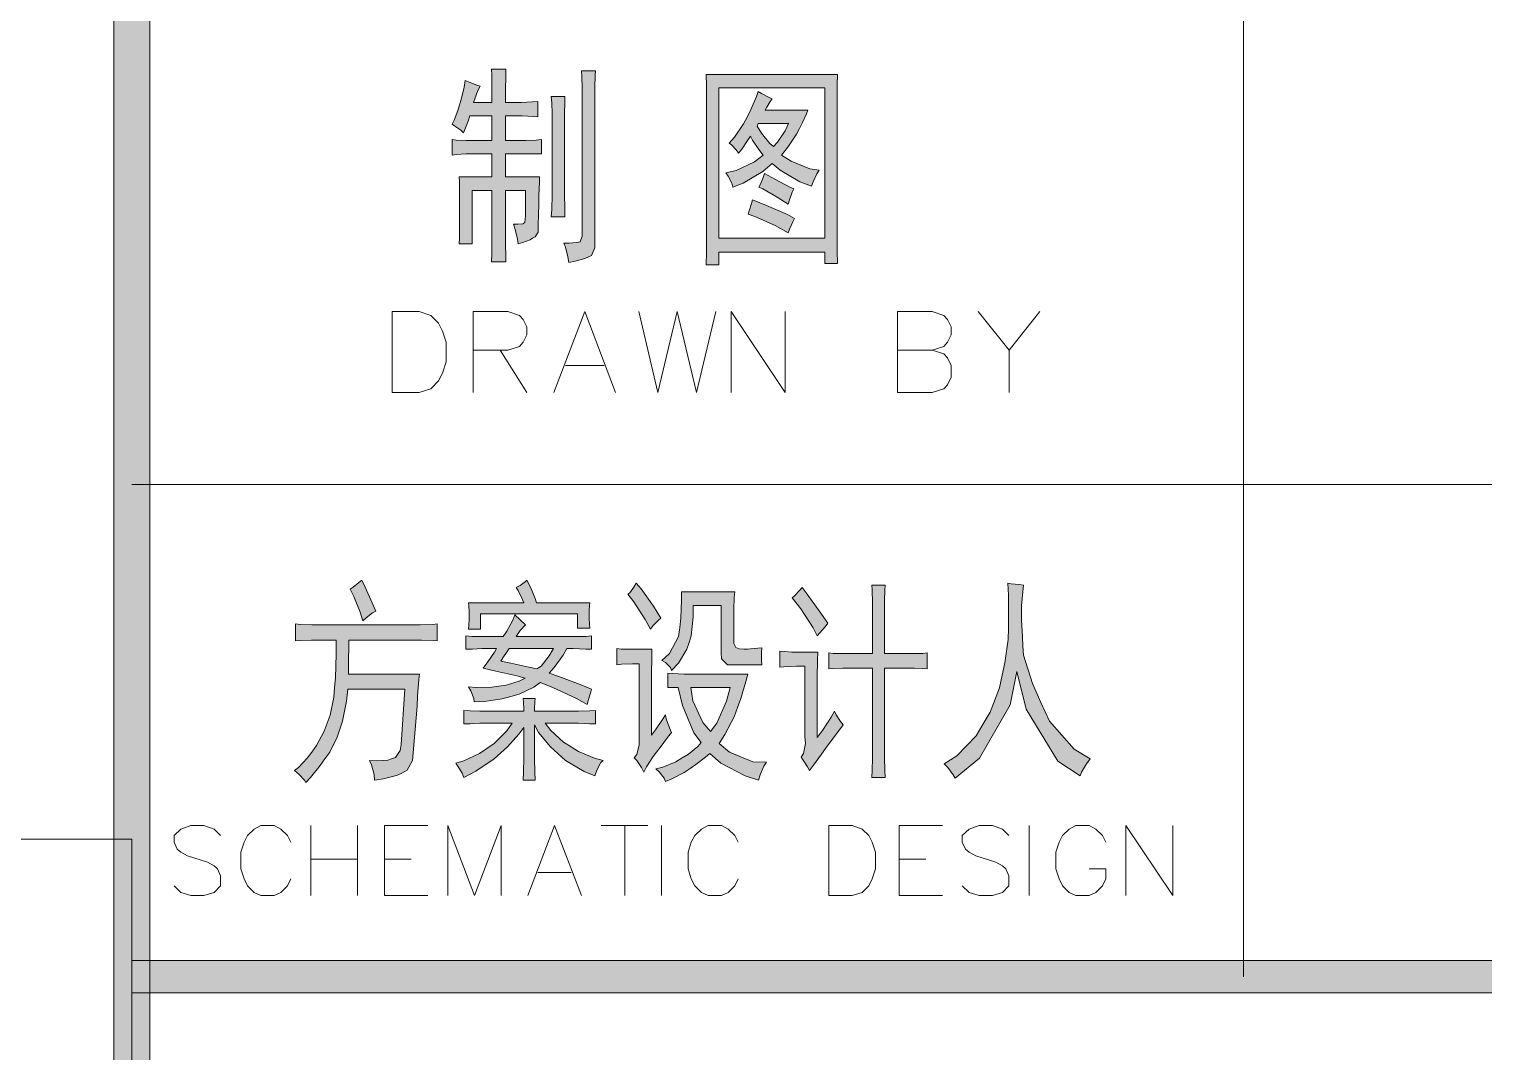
# Model space of a CAD drawing. Header units: millimetres. Extents: x 0 to 414, y 0 to 292.
# Drawn here: x 353.61 to 372.66, y 66.15 to 79.54 of the extents above; entities that cross this region are included whole.
import ezdxf

# ---------------------------------------------------------------- set-up
doc = ezdxf.new("R2010")
doc.units = ezdxf.units.MM

msp = doc.modelspace()

# ---------------------------------------------------------------- hatches: boundary and pattern name
h = msp.add_hatch(color=0)
h.dxf.hatch_style = 2
h.paths.add_polyline_path([(355.194306, 9.846028), (354.721583, 9.846028), (354.721583, 282.620861), (355.194306, 282.620861)])
h = msp.add_hatch(color=0)
h.dxf.hatch_style = 2
h.paths.add_polyline_path([(359.519361, 78.789389), (359.491139, 78.732944), (359.452333, 78.627111), (359.434694, 78.577722), (359.674583, 78.577722), (359.674583, 78.718833), (359.671056, 78.934028), (359.667528, 79.011639), (359.858028, 79.011639), (359.8545, 78.937556), (359.850972, 78.722361), (359.850972, 78.577722), (359.974444, 78.577722), (360.059111, 78.577722), (360.207278, 78.584778), (360.274306, 78.588306), (360.274306, 78.39075), (360.217861, 78.394278), (360.069694, 78.401333), (359.985028, 78.401333), (359.850972, 78.401333), (359.850972, 78.080306), (360.059111, 78.080306), (360.119083, 78.080306), (360.253139, 78.083833), (360.323694, 78.090889), (360.323694, 77.903917), (359.850972, 77.903917), (359.850972, 77.604056), (360.299, 77.604056), (360.295472, 77.537028), (360.288417, 77.353583), (360.288417, 77.237167), (360.284889, 77.12075), (360.281361, 76.962), (360.277833, 76.919667), (360.277833, 76.880861), (360.242556, 76.817361), (360.207278, 76.799722), (360.175528, 76.778556), (360.080278, 76.743278), (360.016778, 76.725639), (360.009722, 76.789139), (359.977972, 76.916139), (359.956806, 76.983167), (360.01325, 76.983167), (360.080278, 76.990222), (360.090861, 76.997278), (360.104972, 77.007861), (360.115556, 77.092528), (360.115556, 77.170139), (360.115556, 77.424139), (359.850972, 77.424139), (359.850972, 76.813833), (359.850972, 76.722111), (359.8545, 76.559833), (359.858028, 76.492806), (359.667528, 76.492806), (359.671056, 76.598639), (359.674583, 76.760917), (359.674583, 76.813833), (359.674583, 77.424139), (359.417056, 77.424139), (359.417056, 76.725639), (359.244194, 76.725639), (359.247722, 76.799722), (359.25125, 76.947889), (359.25125, 77.0255), (359.25125, 77.268917), (359.25125, 77.37475), (359.247722, 77.540556), (359.244194, 77.604056), (359.674583, 77.604056), (359.674583, 77.903917), (359.41, 77.903917), (359.335917, 77.903917), (359.205389, 77.896861), (359.152472, 77.889806), (359.152472, 78.090889), (359.205389, 78.083833), (359.335917, 78.080306), (359.41, 78.080306), (359.674583, 78.080306), (359.674583, 78.401333), (359.385306, 78.401333), (359.364139, 78.334306), (359.321806, 78.224944), (359.300639, 78.179083), (359.265361, 78.214361), (359.18775, 78.267278), (359.152472, 78.291972), (359.180694, 78.344889), (359.230083, 78.471889), (359.25125, 78.545972), (359.272417, 78.616528), (359.311222, 78.778806), (359.325333, 78.867), (359.367667, 78.845833), (359.462917, 78.807028)])
h = msp.add_hatch(color=0)
h.dxf.hatch_style = 2
h.paths.add_polyline_path([(361.032778, 78.990472), (361.025722, 78.934028), (361.022194, 78.77175), (361.022194, 78.665917), (361.022194, 76.750333), (361.022194, 76.672722), (360.979861, 76.573944), (360.937528, 76.556306), (360.891667, 76.535139), (360.764667, 76.499861), (360.683528, 76.482222), (360.669417, 76.556306), (360.637667, 76.683306), (360.6165, 76.736222), (360.687056, 76.736222), (360.782306, 76.743278), (360.807, 76.750333), (360.831694, 76.753861), (360.856389, 76.827944), (360.856389, 76.891444), (360.856389, 78.665917), (360.856389, 78.761167), (360.852861, 78.923444), (360.849333, 78.990472)])
h = msp.add_hatch(color=0)
h.paths.add_polyline_path([(364.200722, 78.944611), (364.197194, 78.807028), (364.193667, 78.500111), (364.193667, 78.334306), (364.193667, 77.148972), (364.193667, 76.976111), (364.197194, 76.637444), (364.200722, 76.471639), (364.034917, 76.471639), (364.034917, 76.616278), (362.644972, 76.616278), (362.644972, 76.450472), (362.479167, 76.450472), (362.482694, 76.619806), (362.486222, 76.976111), (362.486222, 77.159556), (362.486222, 78.334306), (362.486222, 78.496583), (362.482694, 78.799972), (362.479167, 78.944611)])
h.paths.add_polyline_path([(364.034917, 76.80325), (364.034917, 78.768222), (362.644972, 78.768222), (362.644972, 76.80325)])
h = msp.add_hatch(color=0)
h.paths.add_polyline_path([(363.343472, 78.623583), (363.318778, 78.588306), (363.272917, 78.51775), (363.25175, 78.478944), (363.809139, 78.478944), (363.7915, 78.429556), (363.738583, 78.306083), (363.703306, 78.235528), (363.6645, 78.161444), (363.548083, 77.992111), (363.466944, 77.889806), (363.593944, 77.808667), (363.837361, 77.709889), (363.960833, 77.69225), (363.929083, 77.642861), (363.879694, 77.537028), (363.858528, 77.480583), (363.706833, 77.540556), (363.449306, 77.69225), (363.343472, 77.780444), (363.223528, 77.674611), (362.966, 77.519389), (362.828417, 77.47), (362.814306, 77.519389), (362.768444, 77.614639), (362.736694, 77.656972), (362.87075, 77.685194), (363.114167, 77.801611), (363.227056, 77.889806), (363.170611, 77.963889), (363.085944, 78.083833), (363.06125, 78.13675), (363.022444, 78.080306), (362.944833, 77.967417), (362.9025, 77.9145), (362.874278, 77.956833), (362.810778, 78.023861), (362.779028, 78.045028), (362.849583, 78.122639), (362.969528, 78.299028), (363.018917, 78.394278), (363.068306, 78.493056), (363.138861, 78.655333), (363.160028, 78.722361), (363.202361, 78.694139), (363.294083, 78.64475)])
h.paths.add_polyline_path([(363.145917, 78.267278), (363.205889, 78.175556), (363.31525, 78.0415), (363.361111, 78.002694), (363.414028, 78.059139), (363.512806, 78.207306), (363.558667, 78.302556), (363.160028, 78.302556)])
h = msp.add_hatch(color=0)
h.dxf.hatch_style = 2
h.paths.add_polyline_path([(360.630611, 78.655333), (360.627083, 78.577722), (360.623556, 78.440139), (360.623556, 78.380167), (360.623556, 77.459417), (360.623556, 77.381806), (360.627083, 77.191306), (360.630611, 77.081944), (360.450694, 77.081944), (360.45775, 77.177194), (360.464806, 77.364167), (360.464806, 77.459417), (360.464806, 78.380167), (360.464806, 78.433083), (360.45775, 78.574194), (360.450694, 78.655333)])
h = msp.add_hatch(color=0)
h.dxf.hatch_style = 2
h.paths.add_polyline_path([(363.244694, 77.646389), (363.385806, 77.568778), (363.576306, 77.47), (363.625694, 77.448833), (363.604528, 77.402972), (363.56925, 77.304194), (363.551611, 77.24775), (363.4105, 77.335944), (363.22, 77.448833), (363.170611, 77.47), (363.191778, 77.508806), (363.227056, 77.597)])
h = msp.add_hatch(color=0)
h.dxf.hatch_style = 2
h.paths.add_polyline_path([(363.085944, 77.304194), (363.269389, 77.230111), (363.544556, 77.110167), (363.636278, 77.060778), (363.615111, 77.014917), (363.572778, 76.919667), (363.551611, 76.870278), (363.382278, 76.965528), (363.117694, 77.085472), (363.0295, 77.113694), (363.043611, 77.159556), (363.071833, 77.254806)])
h = msp.add_hatch(color=0)
h.dxf.hatch_style = 2
h.paths.add_polyline_path([(357.984778, 71.793806), (357.9495, 71.906694), (357.864833, 72.111306), (357.818972, 72.206556), (357.857778, 72.234778), (357.931861, 72.29475), (357.970667, 72.3265), (358.016528, 72.234778), (358.10825, 72.026639), (358.154111, 71.917278), (358.111778, 71.896111), (358.027111, 71.832611)])
h = msp.add_hatch(color=0)
h.dxf.hatch_style = 2
h.paths.add_polyline_path([(360.133194, 72.3265), (360.179056, 72.234778), (360.239028, 72.083083), (360.256667, 72.026639), (360.955167, 72.026639), (360.951639, 71.994889), (360.948111, 71.917278), (360.948111, 71.871417), (360.948111, 71.832611), (360.951639, 71.744417), (360.955167, 71.695028), (360.796417, 71.695028), (360.796417, 71.885528), (359.526417, 71.885528), (359.526417, 71.684444), (359.367667, 71.684444), (359.371194, 71.730306), (359.374722, 71.8185), (359.374722, 71.860833), (359.374722, 71.910222), (359.371194, 71.994889), (359.367667, 72.026639), (360.090861, 72.026639), (360.066167, 72.090139), (360.016778, 72.188917), (359.992083, 72.227722), (360.045, 72.255944), (360.115556, 72.305333)])
h = msp.add_hatch(color=0)
h.dxf.hatch_style = 2
h.paths.add_polyline_path([(361.561944, 72.284167), (361.628972, 72.210083), (361.79125, 71.984306), (361.8865, 71.829083), (361.85475, 71.800861), (361.787722, 71.730306), (361.752444, 71.684444), (361.681889, 71.811444), (361.533722, 72.04075), (361.456111, 72.139528), (361.480806, 72.160694), (361.533722, 72.234778)])
h = msp.add_hatch(color=0)
h.dxf.hatch_style = 2
h.paths.add_polyline_path([(363.735056, 72.227722), (363.787972, 72.157167), (363.957306, 71.924333), (364.073722, 71.762056), (364.038444, 71.716194), (363.967889, 71.635056), (363.932611, 71.59625), (363.879694, 71.702083), (363.717417, 71.949028), (363.608056, 72.093667), (363.636278, 72.121889), (363.699778, 72.188917)])
h = msp.add_hatch(color=0)
h.dxf.hatch_style = 2
h.paths.add_polyline_path([(364.655806, 71.363417), (364.655806, 71.917278), (364.655806, 72.026639), (364.652278, 72.1995), (364.64875, 72.259472), (364.821611, 72.259472), (364.818083, 72.188917), (364.814556, 72.061917), (364.814556, 72.005472), (364.814556, 71.363417), (365.15675, 71.363417), (365.206139, 71.363417), (365.3155, 71.366944), (365.371944, 71.374), (365.371944, 71.162333), (365.308444, 71.169389), (365.206139, 71.172917), (365.163806, 71.172917), (364.814556, 71.172917), (364.814556, 70.065194), (364.814556, 69.998167), (364.818083, 69.839417), (364.821611, 69.744167), (364.64875, 69.744167), (364.652278, 69.839417), (364.655806, 69.994639), (364.655806, 70.054611), (364.655806, 71.172917), (364.33125, 71.172917), (364.271278, 71.172917), (364.144278, 71.169389), (364.084306, 71.162333), (364.084306, 71.374), (364.144278, 71.366944), (364.260694, 71.363417), (364.317139, 71.363417)])
h = msp.add_hatch(color=0)
h.dxf.hatch_style = 2
h.paths.add_polyline_path([(365.597722, 69.920556), (365.76, 70.026389), (366.014, 70.287444), (366.105722, 70.442667), (366.197444, 70.597889), (366.320917, 70.915389), (366.356194, 71.081194), (366.391472, 71.243472), (366.433806, 71.546861), (366.437333, 71.6915), (366.440861, 71.832611), (366.437333, 72.128944), (366.430278, 72.284167), (366.472611, 72.277111), (366.578444, 72.266528), (366.634889, 72.259472), (366.624306, 72.171278), (366.610194, 71.987833), (366.610194, 71.896111), (366.610194, 71.800861), (366.620778, 71.585667), (366.627833, 71.462194), (366.634889, 71.34225), (366.754833, 70.971833), (366.864194, 70.724889), (366.977083, 70.477944), (367.298111, 70.111056), (367.509778, 69.987583), (367.460389, 69.920556), (367.393361, 69.811194), (367.375722, 69.765333), (367.086444, 69.955833), (366.670167, 70.636694), (366.546694, 71.130583), (366.462028, 70.693139), (366.059861, 69.994639), (365.738833, 69.733583), (365.714139, 69.775917), (365.643583, 69.871167)])
h = msp.add_hatch(color=0)
h.dxf.hatch_style = 2
h.paths.add_polyline_path([(362.828417, 71.218778), (362.757861, 71.218778), (362.68025, 71.296389), (362.676722, 71.374), (362.676722, 71.994889), (362.309833, 71.994889), (362.309833, 71.839667), (362.285139, 71.59625), (362.256917, 71.508056), (362.228694, 71.419861), (362.115806, 71.236417), (362.027611, 71.141167), (362.0135, 71.179972), (361.946472, 71.247), (361.897083, 71.275222), (361.999389, 71.366944), (362.119333, 71.585667), (362.133444, 71.705611), (362.147556, 71.829083), (362.158139, 72.061917), (362.154611, 72.171278), (362.853111, 72.171278), (362.846056, 72.10425), (362.842528, 71.938444), (362.842528, 71.839667), (362.842528, 71.539806), (362.842528, 71.497472), (362.867222, 71.444556), (362.888389, 71.433972), (362.913083, 71.426917), (362.976583, 71.419861), (363.018917, 71.423389), (363.06125, 71.426917), (363.1565, 71.433972), (363.209417, 71.441028), (363.202361, 71.384583), (363.202361, 71.275222), (363.209417, 71.218778)])
h = msp.add_hatch(color=0)
h.paths.add_polyline_path([(360.115556, 71.740889), (360.045, 71.666806), (359.992083, 71.585667), (360.729389, 71.585667), (360.785833, 71.585667), (360.909306, 71.589194), (360.979861, 71.59625), (360.979861, 71.419861), (360.90225, 71.423389), (360.739972, 71.430444), (360.655306, 71.430444), (360.605917, 71.34225), (360.4895, 71.179972), (360.422472, 71.109417), (360.549472, 71.063556), (360.828167, 70.957722), (360.979861, 70.89775), (360.969278, 70.862472), (360.937528, 70.763694), (360.923417, 70.696667), (360.782306, 70.774278), (360.471861, 70.918917), (360.306056, 70.985944), (360.224917, 70.925972), (360.030889, 70.83425), (359.921528, 70.8025), (359.808639, 70.77075), (359.572278, 70.735472), (359.44175, 70.731944), (359.438222, 70.774278), (359.399417, 70.876583), (359.367667, 70.9295), (359.469972, 70.918917), (359.671056, 70.922444), (359.766306, 70.936556), (359.861556, 70.950667), (360.030889, 71.003583), (360.1085, 71.042389), (360.002667, 71.070611), (359.7275, 71.134111), (359.558167, 71.172917), (359.621667, 71.257583), (359.706333, 71.384583), (359.734556, 71.430444), (359.575806, 71.430444), (359.540528, 71.430444), (359.420583, 71.423389), (359.332389, 71.419861), (359.332389, 71.59625), (359.41, 71.589194), (359.529944, 71.585667), (359.575806, 71.585667), (359.82275, 71.585667), (359.868611, 71.656222), (359.946222, 71.800861), (359.974444, 71.871417)])
h.paths.add_polyline_path([(359.791, 71.264639), (359.921528, 71.236417), (360.157889, 71.187028), (360.263722, 71.162333), (360.320167, 71.201139), (360.426, 71.335194), (360.482444, 71.430444), (359.900361, 71.430444), (359.875667, 71.391639), (359.819222, 71.306972)])
h = msp.add_hatch(color=0)
h.dxf.hatch_style = 2
h.paths.add_polyline_path([(357.102833, 71.751472), (357.169861, 71.744417), (357.318028, 71.740889), (357.395639, 71.740889), (358.633889, 71.740889), (358.736194, 71.740889), (358.898472, 71.744417), (358.958444, 71.751472), (358.958444, 71.529222), (358.905528, 71.536278), (358.753833, 71.539806), (358.658583, 71.539806), (357.801333, 71.539806), (357.801333, 71.479833), (357.797806, 71.257583), (357.794278, 71.095306), (358.725611, 71.095306), (358.718556, 71.02475), (358.700917, 70.813083), (358.693861, 70.6755), (358.644472, 70.065194), (358.633889, 69.966417), (358.563333, 69.835889), (358.503361, 69.804139), (358.439861, 69.772389), (358.256417, 69.726528), (358.136472, 69.708889), (358.132944, 69.782972), (358.097667, 69.909972), (358.069444, 69.966417), (358.164694, 69.959361), (358.309333, 69.969944), (358.358722, 69.987583), (358.411639, 70.005222), (358.471611, 70.096944), (358.485722, 70.174556), (358.535111, 70.89775), (357.787222, 70.89775), (357.769583, 70.742528), (357.716667, 70.481472), (357.681389, 70.375639), (357.646111, 70.269806), (357.550861, 70.075778), (357.487361, 69.987583), (357.423861, 69.899389), (357.300389, 69.744167), (357.236889, 69.677139), (357.21925, 69.708889), (357.145167, 69.7865), (357.088722, 69.832361), (357.141639, 69.871167), (357.254528, 69.994639), (357.318028, 70.075778), (357.378, 70.160444), (357.476778, 70.347417), (357.515583, 70.45325), (357.554389, 70.559083), (357.603778, 70.791917), (357.614361, 70.918917), (357.624944, 71.045917), (357.635528, 71.356361), (357.635528, 71.539806), (357.402694, 71.539806), (357.310972, 71.539806), (357.162806, 71.536278), (357.102833, 71.529222)])
h = msp.add_hatch(color=0)
h.dxf.hatch_style = 2
h.paths.add_polyline_path([(361.770083, 71.419861), (361.766556, 71.317556), (361.763028, 71.095306), (361.763028, 70.975361), (361.763028, 70.298028), (361.815944, 70.365056), (361.907667, 70.499111), (361.946472, 70.562611), (361.957056, 70.509694), (361.999389, 70.393278), (362.027611, 70.329778), (361.974694, 70.266278), (361.875917, 70.13575), (361.830056, 70.075778), (361.784194, 70.015806), (361.699528, 69.88175), (361.66425, 69.811194), (361.6325, 69.871167), (361.572528, 69.966417), (361.53725, 69.998167), (361.572528, 70.044028), (361.604278, 70.171028), (361.604278, 70.252167), (361.604278, 71.229361), (361.516083, 71.229361), (361.371444, 71.225833), (361.311472, 71.218778), (361.311472, 71.430444), (361.367917, 71.423389), (361.480806, 71.419861), (361.53725, 71.419861)])
h = msp.add_hatch(color=0)
h.dxf.hatch_style = 2
h.paths.add_polyline_path([(363.943194, 71.384583), (363.936139, 71.27875), (363.932611, 71.0565), (363.932611, 70.940083), (363.932611, 70.266278), (364.003167, 70.358), (364.116056, 70.530861), (364.158389, 70.608472), (364.183083, 70.562611), (364.239528, 70.474417), (364.274806, 70.432083), (364.041972, 70.121639), (363.989056, 70.047556), (363.883222, 69.902917), (363.833833, 69.832361), (363.805611, 69.88175), (363.749167, 69.969944), (363.724472, 70.00875), (363.752694, 70.054611), (363.780917, 70.188667), (363.773861, 70.276861), (363.773861, 71.197611), (363.6645, 71.197611), (363.495167, 71.190556), (363.44225, 71.187028), (363.44225, 71.395167), (363.509278, 71.391639), (363.601, 71.384583), (363.625694, 71.384583)])
h = msp.add_hatch(color=0)
h.paths.add_polyline_path([(361.978222, 71.109417), (362.04525, 71.102361), (362.193417, 71.095306), (362.278083, 71.095306), (363.025972, 71.095306), (363.001278, 70.996528), (362.93425, 70.777806), (362.888389, 70.657861), (362.846056, 70.537917), (362.726111, 70.305083), (362.652028, 70.188667), (362.786083, 70.07225), (363.093, 69.948778), (363.269389, 69.941722), (363.234111, 69.892333), (363.184722, 69.775917), (363.167083, 69.708889), (362.990694, 69.761806), (362.669667, 69.931139), (362.528556, 70.054611), (362.472111, 70.00875), (362.345111, 69.9135), (362.271028, 69.860583), (362.193417, 69.807667), (362.031139, 69.723), (361.946472, 69.687722), (361.928833, 69.733583), (361.865333, 69.814722), (361.819472, 69.853528), (361.911194, 69.878222), (362.084056, 69.948778), (362.165194, 69.998167), (362.246333, 70.047556), (362.369806, 70.149861), (362.412139, 70.19925), (362.320417, 70.32625), (362.168722, 70.686083), (362.112278, 70.918917), (361.978222, 70.918917)])
h.paths.add_polyline_path([(362.535611, 70.343889), (362.620278, 70.45325), (362.747278, 70.742528), (362.793139, 70.918917), (362.278083, 70.918917), (362.306306, 70.746056), (362.436833, 70.460306)])
h = msp.add_hatch(color=0)
h.dxf.hatch_style = 2
h.paths.add_polyline_path([(360.090861, 70.608472), (360.090861, 70.640222), (360.087333, 70.724889), (360.083806, 70.774278), (360.239028, 70.774278), (360.2355, 70.731944), (360.231972, 70.647278), (360.231972, 70.608472), (360.729389, 70.608472), (360.807, 70.608472), (360.955167, 70.615528), (361.02925, 70.619056), (361.02925, 70.442667), (360.955167, 70.446194), (360.807, 70.45325), (360.729389, 70.45325), (360.373083, 70.45325), (360.443639, 70.358), (360.612972, 70.202778), (360.71175, 70.142806), (360.807, 70.082833), (361.018667, 69.994639), (361.131556, 69.966417), (361.099806, 69.938194), (361.046889, 69.839417), (361.022194, 69.765333), (360.881083, 69.821778), (360.637667, 69.966417), (360.538889, 70.054611), (360.440111, 70.142806), (360.284889, 70.329778), (360.231972, 70.432083), (360.231972, 70.054611), (360.231972, 69.987583), (360.2355, 69.814722), (360.239028, 69.708889), (360.083806, 69.708889), (360.087333, 69.814722), (360.090861, 69.998167), (360.090861, 70.075778), (360.090861, 70.396806), (360.027361, 70.308611), (359.879194, 70.142806), (359.791, 70.065194), (359.702806, 69.987583), (359.462917, 69.825306), (359.307694, 69.744167), (359.283, 69.800611), (359.230083, 69.892333), (359.201861, 69.931139), (359.307694, 69.959361), (359.512306, 70.054611), (359.607556, 70.121639), (359.702806, 70.188667), (359.868611, 70.354472), (359.939167, 70.45325), (359.565222, 70.45325), (359.515833, 70.45325), (359.388833, 70.446194), (359.307694, 70.442667), (359.307694, 70.619056), (359.388833, 70.615528), (359.515833, 70.608472), (359.565222, 70.608472)])
h = msp.add_hatch(color=0)
h.dxf.hatch_style = 2
h.paths.add_polyline_path([(354.957944, 66.921944), (354.957944, 67.345278), (404.237472, 67.345278), (404.237472, 66.921944)])

# ---------------------------------------------------------------- linework, layer by layer
at = {"color": 0, "lineweight": 0}
for points in [[(355.194306, 9.846028), (354.721583, 9.846028), (354.721583, 282.620861), (355.194306, 282.620861)], [(359.519361, 78.789389), (359.491139, 78.732944), (359.452333, 78.627111), (359.434694, 78.577722), (359.674583, 78.577722), (359.674583, 78.718833), (359.671056, 78.934028), (359.667528, 79.011639), (359.858028, 79.011639), (359.8545, 78.937556), (359.850972, 78.722361), (359.850972, 78.577722), (359.974444, 78.577722), (360.059111, 78.577722), (360.207278, 78.584778), (360.274306, 78.588306), (360.274306, 78.39075), (360.217861, 78.394278), (360.069694, 78.401333), (359.985028, 78.401333), (359.850972, 78.401333), (359.850972, 78.080306), (360.059111, 78.080306), (360.119083, 78.080306), (360.253139, 78.083833), (360.323694, 78.090889), (360.323694, 77.903917), (359.850972, 77.903917), (359.850972, 77.604056), (360.299, 77.604056), (360.295472, 77.537028), (360.288417, 77.353583), (360.288417, 77.237167), (360.284889, 77.12075), (360.281361, 76.962), (360.277833, 76.919667), (360.277833, 76.880861), (360.242556, 76.817361), (360.207278, 76.799722), (360.175528, 76.778556), (360.080278, 76.743278), (360.016778, 76.725639), (360.009722, 76.789139), (359.977972, 76.916139), (359.956806, 76.983167), (360.01325, 76.983167), (360.080278, 76.990222), (360.090861, 76.997278), (360.104972, 77.007861), (360.115556, 77.092528), (360.115556, 77.170139), (360.115556, 77.424139), (359.850972, 77.424139), (359.850972, 76.813833), (359.850972, 76.722111), (359.8545, 76.559833), (359.858028, 76.492806), (359.667528, 76.492806), (359.671056, 76.598639), (359.674583, 76.760917), (359.674583, 76.813833), (359.674583, 77.424139), (359.417056, 77.424139), (359.417056, 76.725639), (359.244194, 76.725639), (359.247722, 76.799722), (359.25125, 76.947889), (359.25125, 77.0255), (359.25125, 77.268917), (359.25125, 77.37475), (359.247722, 77.540556), (359.244194, 77.604056), (359.674583, 77.604056), (359.674583, 77.903917), (359.41, 77.903917), (359.335917, 77.903917), (359.205389, 77.896861), (359.152472, 77.889806), (359.152472, 78.090889), (359.205389, 78.083833), (359.335917, 78.080306), (359.41, 78.080306), (359.674583, 78.080306), (359.674583, 78.401333), (359.385306, 78.401333), (359.364139, 78.334306), (359.321806, 78.224944), (359.300639, 78.179083), (359.265361, 78.214361), (359.18775, 78.267278), (359.152472, 78.291972), (359.180694, 78.344889), (359.230083, 78.471889), (359.25125, 78.545972), (359.272417, 78.616528), (359.311222, 78.778806), (359.325333, 78.867), (359.367667, 78.845833), (359.462917, 78.807028)], [(361.032778, 78.990472), (361.025722, 78.934028), (361.022194, 78.77175), (361.022194, 78.665917), (361.022194, 76.750333), (361.022194, 76.672722), (360.979861, 76.573944), (360.937528, 76.556306), (360.891667, 76.535139), (360.764667, 76.499861), (360.683528, 76.482222), (360.669417, 76.556306), (360.637667, 76.683306), (360.6165, 76.736222), (360.687056, 76.736222), (360.782306, 76.743278), (360.807, 76.750333), (360.831694, 76.753861), (360.856389, 76.827944), (360.856389, 76.891444), (360.856389, 78.665917), (360.856389, 78.761167), (360.852861, 78.923444), (360.849333, 78.990472)], [(364.200722, 78.944611), (364.197194, 78.807028), (364.193667, 78.500111), (364.193667, 78.334306), (364.193667, 77.148972), (364.193667, 76.976111), (364.197194, 76.637444), (364.200722, 76.471639), (364.034917, 76.471639), (364.034917, 76.616278), (362.644972, 76.616278), (362.644972, 76.450472), (362.479167, 76.450472), (362.482694, 76.619806), (362.486222, 76.976111), (362.486222, 77.159556), (362.486222, 78.334306), (362.486222, 78.496583), (362.482694, 78.799972), (362.479167, 78.944611)], [(364.034917, 76.80325), (364.034917, 78.768222), (362.644972, 78.768222), (362.644972, 76.80325)], [(363.343472, 78.623583), (363.318778, 78.588306), (363.272917, 78.51775), (363.25175, 78.478944), (363.809139, 78.478944), (363.7915, 78.429556), (363.738583, 78.306083), (363.703306, 78.235528), (363.6645, 78.161444), (363.548083, 77.992111), (363.466944, 77.889806), (363.593944, 77.808667), (363.837361, 77.709889), (363.960833, 77.69225), (363.929083, 77.642861), (363.879694, 77.537028), (363.858528, 77.480583), (363.706833, 77.540556), (363.449306, 77.69225), (363.343472, 77.780444), (363.223528, 77.674611), (362.966, 77.519389), (362.828417, 77.47), (362.814306, 77.519389), (362.768444, 77.614639), (362.736694, 77.656972), (362.87075, 77.685194), (363.114167, 77.801611), (363.227056, 77.889806), (363.170611, 77.963889), (363.085944, 78.083833), (363.06125, 78.13675), (363.022444, 78.080306), (362.944833, 77.967417), (362.9025, 77.9145), (362.874278, 77.956833), (362.810778, 78.023861), (362.779028, 78.045028), (362.849583, 78.122639), (362.969528, 78.299028), (363.018917, 78.394278), (363.068306, 78.493056), (363.138861, 78.655333), (363.160028, 78.722361), (363.202361, 78.694139), (363.294083, 78.64475)], [(360.630611, 78.655333), (360.627083, 78.577722), (360.623556, 78.440139), (360.623556, 78.380167), (360.623556, 77.459417), (360.623556, 77.381806), (360.627083, 77.191306), (360.630611, 77.081944), (360.450694, 77.081944), (360.45775, 77.177194), (360.464806, 77.364167), (360.464806, 77.459417), (360.464806, 78.380167), (360.464806, 78.433083), (360.45775, 78.574194), (360.450694, 78.655333)], [(363.145917, 78.267278), (363.205889, 78.175556), (363.31525, 78.0415), (363.361111, 78.002694), (363.414028, 78.059139), (363.512806, 78.207306), (363.558667, 78.302556), (363.160028, 78.302556)], [(363.244694, 77.646389), (363.385806, 77.568778), (363.576306, 77.47), (363.625694, 77.448833), (363.604528, 77.402972), (363.56925, 77.304194), (363.551611, 77.24775), (363.4105, 77.335944), (363.22, 77.448833), (363.170611, 77.47), (363.191778, 77.508806), (363.227056, 77.597)], [(363.085944, 77.304194), (363.269389, 77.230111), (363.544556, 77.110167), (363.636278, 77.060778), (363.615111, 77.014917), (363.572778, 76.919667), (363.551611, 76.870278), (363.382278, 76.965528), (363.117694, 77.085472), (363.0295, 77.113694), (363.043611, 77.159556), (363.071833, 77.254806)], [(358.369306, 74.781833), (358.369306, 75.840167), (358.722083, 75.840167), (358.873778, 75.790778), (358.976083, 75.688472), (359.025472, 75.586167), (359.074861, 75.438), (359.074861, 75.184), (359.025472, 75.032306), (358.976083, 74.933528), (358.873778, 74.831222), (358.722083, 74.781833)], [(357.984778, 71.793806), (357.9495, 71.906694), (357.864833, 72.111306), (357.818972, 72.206556), (357.857778, 72.234778), (357.931861, 72.29475), (357.970667, 72.3265), (358.016528, 72.234778), (358.10825, 72.026639), (358.154111, 71.917278), (358.111778, 71.896111), (358.027111, 71.832611)], [(360.133194, 72.3265), (360.179056, 72.234778), (360.239028, 72.083083), (360.256667, 72.026639), (360.955167, 72.026639), (360.951639, 71.994889), (360.948111, 71.917278), (360.948111, 71.871417), (360.948111, 71.832611), (360.951639, 71.744417), (360.955167, 71.695028), (360.796417, 71.695028), (360.796417, 71.885528), (359.526417, 71.885528), (359.526417, 71.684444), (359.367667, 71.684444), (359.371194, 71.730306), (359.374722, 71.8185), (359.374722, 71.860833), (359.374722, 71.910222), (359.371194, 71.994889), (359.367667, 72.026639), (360.090861, 72.026639), (360.066167, 72.090139), (360.016778, 72.188917), (359.992083, 72.227722), (360.045, 72.255944), (360.115556, 72.305333)], [(361.561944, 72.284167), (361.628972, 72.210083), (361.79125, 71.984306), (361.8865, 71.829083), (361.85475, 71.800861), (361.787722, 71.730306), (361.752444, 71.684444), (361.681889, 71.811444), (361.533722, 72.04075), (361.456111, 72.139528), (361.480806, 72.160694), (361.533722, 72.234778)], [(363.735056, 72.227722), (363.787972, 72.157167), (363.957306, 71.924333), (364.073722, 71.762056), (364.038444, 71.716194), (363.967889, 71.635056), (363.932611, 71.59625), (363.879694, 71.702083), (363.717417, 71.949028), (363.608056, 72.093667), (363.636278, 72.121889), (363.699778, 72.188917)], [(364.655806, 71.363417), (364.655806, 71.917278), (364.655806, 72.026639), (364.652278, 72.1995), (364.64875, 72.259472), (364.821611, 72.259472), (364.818083, 72.188917), (364.814556, 72.061917), (364.814556, 72.005472), (364.814556, 71.363417), (365.15675, 71.363417), (365.206139, 71.363417), (365.3155, 71.366944), (365.371944, 71.374), (365.371944, 71.162333), (365.308444, 71.169389), (365.206139, 71.172917), (365.163806, 71.172917), (364.814556, 71.172917), (364.814556, 70.065194), (364.814556, 69.998167), (364.818083, 69.839417), (364.821611, 69.744167), (364.64875, 69.744167), (364.652278, 69.839417), (364.655806, 69.994639), (364.655806, 70.054611), (364.655806, 71.172917), (364.33125, 71.172917), (364.271278, 71.172917), (364.144278, 71.169389), (364.084306, 71.162333), (364.084306, 71.374), (364.144278, 71.366944), (364.260694, 71.363417), (364.317139, 71.363417)], [(365.597722, 69.920556), (365.76, 70.026389), (366.014, 70.287444), (366.105722, 70.442667), (366.197444, 70.597889), (366.320917, 70.915389), (366.356194, 71.081194), (366.391472, 71.243472), (366.433806, 71.546861), (366.437333, 71.6915), (366.440861, 71.832611), (366.437333, 72.128944), (366.430278, 72.284167), (366.472611, 72.277111), (366.578444, 72.266528), (366.634889, 72.259472), (366.624306, 72.171278), (366.610194, 71.987833), (366.610194, 71.896111), (366.610194, 71.800861), (366.620778, 71.585667), (366.627833, 71.462194), (366.634889, 71.34225), (366.754833, 70.971833), (366.864194, 70.724889), (366.977083, 70.477944), (367.298111, 70.111056), (367.509778, 69.987583), (367.460389, 69.920556), (367.393361, 69.811194), (367.375722, 69.765333), (367.086444, 69.955833), (366.670167, 70.636694), (366.546694, 71.130583), (366.462028, 70.693139), (366.059861, 69.994639), (365.738833, 69.733583), (365.714139, 69.775917), (365.643583, 69.871167)], [(362.828417, 71.218778), (362.757861, 71.218778), (362.68025, 71.296389), (362.676722, 71.374), (362.676722, 71.994889), (362.309833, 71.994889), (362.309833, 71.839667), (362.285139, 71.59625), (362.256917, 71.508056), (362.228694, 71.419861), (362.115806, 71.236417), (362.027611, 71.141167), (362.0135, 71.179972), (361.946472, 71.247), (361.897083, 71.275222), (361.999389, 71.366944), (362.119333, 71.585667), (362.133444, 71.705611), (362.147556, 71.829083), (362.158139, 72.061917), (362.154611, 72.171278), (362.853111, 72.171278), (362.846056, 72.10425), (362.842528, 71.938444), (362.842528, 71.839667), (362.842528, 71.539806), (362.842528, 71.497472), (362.867222, 71.444556), (362.888389, 71.433972), (362.913083, 71.426917), (362.976583, 71.419861), (363.018917, 71.423389), (363.06125, 71.426917), (363.1565, 71.433972), (363.209417, 71.441028), (363.202361, 71.384583), (363.202361, 71.275222), (363.209417, 71.218778)], [(360.115556, 71.740889), (360.045, 71.666806), (359.992083, 71.585667), (360.729389, 71.585667), (360.785833, 71.585667), (360.909306, 71.589194), (360.979861, 71.59625), (360.979861, 71.419861), (360.90225, 71.423389), (360.739972, 71.430444), (360.655306, 71.430444), (360.605917, 71.34225), (360.4895, 71.179972), (360.422472, 71.109417), (360.549472, 71.063556), (360.828167, 70.957722), (360.979861, 70.89775), (360.969278, 70.862472), (360.937528, 70.763694), (360.923417, 70.696667), (360.782306, 70.774278), (360.471861, 70.918917), (360.306056, 70.985944), (360.224917, 70.925972), (360.030889, 70.83425), (359.921528, 70.8025), (359.808639, 70.77075), (359.572278, 70.735472), (359.44175, 70.731944), (359.438222, 70.774278), (359.399417, 70.876583), (359.367667, 70.9295), (359.469972, 70.918917), (359.671056, 70.922444), (359.766306, 70.936556), (359.861556, 70.950667), (360.030889, 71.003583), (360.1085, 71.042389), (360.002667, 71.070611), (359.7275, 71.134111), (359.558167, 71.172917), (359.621667, 71.257583), (359.706333, 71.384583), (359.734556, 71.430444), (359.575806, 71.430444), (359.540528, 71.430444), (359.420583, 71.423389), (359.332389, 71.419861), (359.332389, 71.59625), (359.41, 71.589194), (359.529944, 71.585667), (359.575806, 71.585667), (359.82275, 71.585667), (359.868611, 71.656222), (359.946222, 71.800861), (359.974444, 71.871417)], [(357.102833, 71.751472), (357.169861, 71.744417), (357.318028, 71.740889), (357.395639, 71.740889), (358.633889, 71.740889), (358.736194, 71.740889), (358.898472, 71.744417), (358.958444, 71.751472), (358.958444, 71.529222), (358.905528, 71.536278), (358.753833, 71.539806), (358.658583, 71.539806), (357.801333, 71.539806), (357.801333, 71.479833), (357.797806, 71.257583), (357.794278, 71.095306), (358.725611, 71.095306), (358.718556, 71.02475), (358.700917, 70.813083), (358.693861, 70.6755), (358.644472, 70.065194), (358.633889, 69.966417), (358.563333, 69.835889), (358.503361, 69.804139), (358.439861, 69.772389), (358.256417, 69.726528), (358.136472, 69.708889), (358.132944, 69.782972), (358.097667, 69.909972), (358.069444, 69.966417), (358.164694, 69.959361), (358.309333, 69.969944), (358.358722, 69.987583), (358.411639, 70.005222), (358.471611, 70.096944), (358.485722, 70.174556), (358.535111, 70.89775), (357.787222, 70.89775), (357.769583, 70.742528), (357.716667, 70.481472), (357.681389, 70.375639), (357.646111, 70.269806), (357.550861, 70.075778), (357.487361, 69.987583), (357.423861, 69.899389), (357.300389, 69.744167), (357.236889, 69.677139), (357.21925, 69.708889), (357.145167, 69.7865), (357.088722, 69.832361), (357.141639, 69.871167), (357.254528, 69.994639), (357.318028, 70.075778), (357.378, 70.160444), (357.476778, 70.347417), (357.515583, 70.45325), (357.554389, 70.559083), (357.603778, 70.791917), (357.614361, 70.918917), (357.624944, 71.045917), (357.635528, 71.356361), (357.635528, 71.539806), (357.402694, 71.539806), (357.310972, 71.539806), (357.162806, 71.536278), (357.102833, 71.529222)], [(359.791, 71.264639), (359.921528, 71.236417), (360.157889, 71.187028), (360.263722, 71.162333), (360.320167, 71.201139), (360.426, 71.335194), (360.482444, 71.430444), (359.900361, 71.430444), (359.875667, 71.391639), (359.819222, 71.306972)], [(361.770083, 71.419861), (361.766556, 71.317556), (361.763028, 71.095306), (361.763028, 70.975361), (361.763028, 70.298028), (361.815944, 70.365056), (361.907667, 70.499111), (361.946472, 70.562611), (361.957056, 70.509694), (361.999389, 70.393278), (362.027611, 70.329778), (361.974694, 70.266278), (361.875917, 70.13575), (361.830056, 70.075778), (361.784194, 70.015806), (361.699528, 69.88175), (361.66425, 69.811194), (361.6325, 69.871167), (361.572528, 69.966417), (361.53725, 69.998167), (361.572528, 70.044028), (361.604278, 70.171028), (361.604278, 70.252167), (361.604278, 71.229361), (361.516083, 71.229361), (361.371444, 71.225833), (361.311472, 71.218778), (361.311472, 71.430444), (361.367917, 71.423389), (361.480806, 71.419861), (361.53725, 71.419861)], [(363.943194, 71.384583), (363.936139, 71.27875), (363.932611, 71.0565), (363.932611, 70.940083), (363.932611, 70.266278), (364.003167, 70.358), (364.116056, 70.530861), (364.158389, 70.608472), (364.183083, 70.562611), (364.239528, 70.474417), (364.274806, 70.432083), (364.041972, 70.121639), (363.989056, 70.047556), (363.883222, 69.902917), (363.833833, 69.832361), (363.805611, 69.88175), (363.749167, 69.969944), (363.724472, 70.00875), (363.752694, 70.054611), (363.780917, 70.188667), (363.773861, 70.276861), (363.773861, 71.197611), (363.6645, 71.197611), (363.495167, 71.190556), (363.44225, 71.187028), (363.44225, 71.395167), (363.509278, 71.391639), (363.601, 71.384583), (363.625694, 71.384583)], [(361.978222, 71.109417), (362.04525, 71.102361), (362.193417, 71.095306), (362.278083, 71.095306), (363.025972, 71.095306), (363.001278, 70.996528), (362.93425, 70.777806), (362.888389, 70.657861), (362.846056, 70.537917), (362.726111, 70.305083), (362.652028, 70.188667), (362.786083, 70.07225), (363.093, 69.948778), (363.269389, 69.941722), (363.234111, 69.892333), (363.184722, 69.775917), (363.167083, 69.708889), (362.990694, 69.761806), (362.669667, 69.931139), (362.528556, 70.054611), (362.472111, 70.00875), (362.345111, 69.9135), (362.271028, 69.860583), (362.193417, 69.807667), (362.031139, 69.723), (361.946472, 69.687722), (361.928833, 69.733583), (361.865333, 69.814722), (361.819472, 69.853528), (361.911194, 69.878222), (362.084056, 69.948778), (362.165194, 69.998167), (362.246333, 70.047556), (362.369806, 70.149861), (362.412139, 70.19925), (362.320417, 70.32625), (362.168722, 70.686083), (362.112278, 70.918917), (361.978222, 70.918917)], [(362.535611, 70.343889), (362.620278, 70.45325), (362.747278, 70.742528), (362.793139, 70.918917), (362.278083, 70.918917), (362.306306, 70.746056), (362.436833, 70.460306)], [(360.090861, 70.608472), (360.090861, 70.640222), (360.087333, 70.724889), (360.083806, 70.774278), (360.239028, 70.774278), (360.2355, 70.731944), (360.231972, 70.647278), (360.231972, 70.608472), (360.729389, 70.608472), (360.807, 70.608472), (360.955167, 70.615528), (361.02925, 70.619056), (361.02925, 70.442667), (360.955167, 70.446194), (360.807, 70.45325), (360.729389, 70.45325), (360.373083, 70.45325), (360.443639, 70.358), (360.612972, 70.202778), (360.71175, 70.142806), (360.807, 70.082833), (361.018667, 69.994639), (361.131556, 69.966417), (361.099806, 69.938194), (361.046889, 69.839417), (361.022194, 69.765333), (360.881083, 69.821778), (360.637667, 69.966417), (360.538889, 70.054611), (360.440111, 70.142806), (360.284889, 70.329778), (360.231972, 70.432083), (360.231972, 70.054611), (360.231972, 69.987583), (360.2355, 69.814722), (360.239028, 69.708889), (360.083806, 69.708889), (360.087333, 69.814722), (360.090861, 69.998167), (360.090861, 70.075778), (360.090861, 70.396806), (360.027361, 70.308611), (359.879194, 70.142806), (359.791, 70.065194), (359.702806, 69.987583), (359.462917, 69.825306), (359.307694, 69.744167), (359.283, 69.800611), (359.230083, 69.892333), (359.201861, 69.931139), (359.307694, 69.959361), (359.512306, 70.054611), (359.607556, 70.121639), (359.702806, 70.188667), (359.868611, 70.354472), (359.939167, 70.45325), (359.565222, 70.45325), (359.515833, 70.45325), (359.388833, 70.446194), (359.307694, 70.442667), (359.307694, 70.619056), (359.388833, 70.615528), (359.515833, 70.608472), (359.565222, 70.608472)], [(364.084306, 68.195472), (364.084306, 69.112694), (364.391222, 69.112694), (364.52175, 69.066833), (364.609944, 68.982167), (364.652278, 68.893972), (364.698139, 68.763444), (364.698139, 68.544722), (364.652278, 68.414194), (364.609944, 68.326), (364.52175, 68.237806), (364.391222, 68.195472)], [(354.957944, 66.921944), (354.957944, 67.345278), (404.237472, 67.345278), (404.237472, 66.921944)]]:
    msp.add_lwpolyline(points, close=True, dxfattribs=at)
for points in [[(369.517083, 67.133611), (369.517083, 114.980861)], [(359.427639, 74.781833), (359.427639, 75.840167), (359.882722, 75.840167), (360.034417, 75.790778), (360.083806, 75.737861), (360.133194, 75.639083), (360.133194, 75.536778), (360.083806, 75.438), (360.034417, 75.385083), (359.882722, 75.335694), (359.427639, 75.335694)], [(360.485972, 74.781833), (360.891667, 75.840167), (361.293833, 74.781833)], [(361.597222, 75.840167), (361.847694, 74.781833), (362.101694, 75.840167), (362.352167, 74.781833), (362.606167, 75.840167)], [(362.80725, 74.781833), (362.80725, 75.840167), (363.512806, 74.781833), (363.512806, 75.840167)], [(364.983889, 74.781833), (364.983889, 75.840167), (365.438972, 75.840167), (365.590667, 75.790778), (365.640056, 75.737861), (365.689444, 75.639083), (365.689444, 75.536778), (365.640056, 75.438), (365.590667, 75.385083), (365.438972, 75.335694)], [(366.042222, 75.840167), (366.447917, 75.335694), (366.850083, 75.840167)], [(359.780417, 75.335694), (360.133194, 74.781833)], [(364.983889, 75.335694), (365.438972, 75.335694), (365.590667, 75.286306), (365.640056, 75.233389), (365.689444, 75.134611), (365.689444, 74.982917), (365.640056, 74.880611), (365.590667, 74.831222), (365.438972, 74.781833), (364.983889, 74.781833)], [(366.447917, 75.335694), (366.447917, 74.781833)], [(360.637667, 75.134611), (361.142139, 75.134611)], [(354.957944, 73.578861), (404.237472, 73.578861)], [(356.122111, 68.982167), (356.037444, 69.066833), (355.903389, 69.112694), (355.730528, 69.112694), (355.6, 69.066833), (355.511806, 68.982167), (355.511806, 68.893972), (355.554139, 68.805778), (355.6, 68.763444), (355.688194, 68.717583), (355.94925, 68.632917), (356.037444, 68.587056), (356.079778, 68.544722), (356.122111, 68.456528), (356.122111, 68.326), (356.037444, 68.237806), (355.903389, 68.195472), (355.730528, 68.195472), (355.6, 68.237806), (355.511806, 68.326)], [(357.042861, 68.893972), (356.997, 68.982167), (356.908806, 69.066833), (356.824139, 69.112694), (356.64775, 69.112694), (356.559556, 69.066833), (356.474889, 68.982167), (356.429028, 68.893972), (356.386694, 68.763444), (356.386694, 68.544722), (356.429028, 68.414194), (356.474889, 68.326), (356.559556, 68.237806), (356.64775, 68.195472), (356.824139, 68.195472), (356.908806, 68.237806), (356.997, 68.326), (357.042861, 68.414194)], [(357.303917, 68.195472), (357.303917, 69.112694)], [(357.914222, 69.112694), (357.914222, 68.195472)], [(358.267, 68.195472), (358.267, 69.112694), (358.834972, 69.112694)], [(359.096028, 68.195472), (359.096028, 69.112694), (359.445278, 68.195472), (359.794528, 69.112694), (359.794528, 68.195472)], [(360.143778, 68.195472), (360.493028, 69.112694), (360.845806, 68.195472)], [(361.106861, 69.112694), (361.717167, 69.112694)], [(361.413778, 69.112694), (361.413778, 68.195472)], [(361.893556, 68.195472), (361.893556, 69.112694)], [(362.898972, 68.893972), (362.853111, 68.982167), (362.768444, 69.066833), (362.68025, 69.112694), (362.503861, 69.112694), (362.419194, 69.066833), (362.331, 68.982167), (362.285139, 68.893972), (362.242806, 68.763444), (362.242806, 68.544722), (362.285139, 68.414194), (362.331, 68.326), (362.419194, 68.237806), (362.503861, 68.195472), (362.68025, 68.195472), (362.768444, 68.237806), (362.853111, 68.326), (362.898972, 68.414194)], [(365.005056, 68.195472), (365.005056, 69.112694), (365.573028, 69.112694)], [(366.444389, 68.982167), (366.359722, 69.066833), (366.229194, 69.112694), (366.052806, 69.112694), (365.922278, 69.066833), (365.834083, 68.982167), (365.834083, 68.893972), (365.876417, 68.805778), (365.922278, 68.763444), (366.010472, 68.717583), (366.271528, 68.632917), (366.359722, 68.587056), (366.402056, 68.544722), (366.444389, 68.456528), (366.444389, 68.326), (366.359722, 68.237806), (366.229194, 68.195472), (366.052806, 68.195472), (365.922278, 68.237806), (365.834083, 68.326)], [(366.708972, 68.195472), (366.708972, 69.112694)], [(367.714389, 68.893972), (367.668528, 68.982167), (367.583861, 69.066833), (367.495667, 69.112694), (367.319278, 69.112694), (367.231083, 69.066833), (367.146417, 68.982167), (367.100556, 68.893972), (367.058222, 68.763444), (367.058222, 68.544722), (367.100556, 68.414194), (367.146417, 68.326), (367.231083, 68.237806), (367.319278, 68.195472), (367.495667, 68.195472), (367.583861, 68.237806), (367.668528, 68.326), (367.714389, 68.414194), (367.714389, 68.544722), (367.495667, 68.544722)], [(367.975444, 68.195472), (367.975444, 69.112694), (368.589278, 68.195472), (368.589278, 69.112694)], [(281.975278, 68.932778), (354.957944, 68.932778)], [(354.957944, 9.846028), (354.957944, 68.932778)], [(357.303917, 68.67525), (357.914222, 68.67525)], [(358.267, 68.67525), (358.61625, 68.67525)], [(365.005056, 68.67525), (365.354306, 68.67525)], [(360.274306, 68.498861), (360.71175, 68.498861)], [(358.267, 68.195472), (358.834972, 68.195472)], [(365.005056, 68.195472), (365.573028, 68.195472)]]:
    msp.add_lwpolyline(points, dxfattribs=at)

doc.saveas('drawing.dxf')
